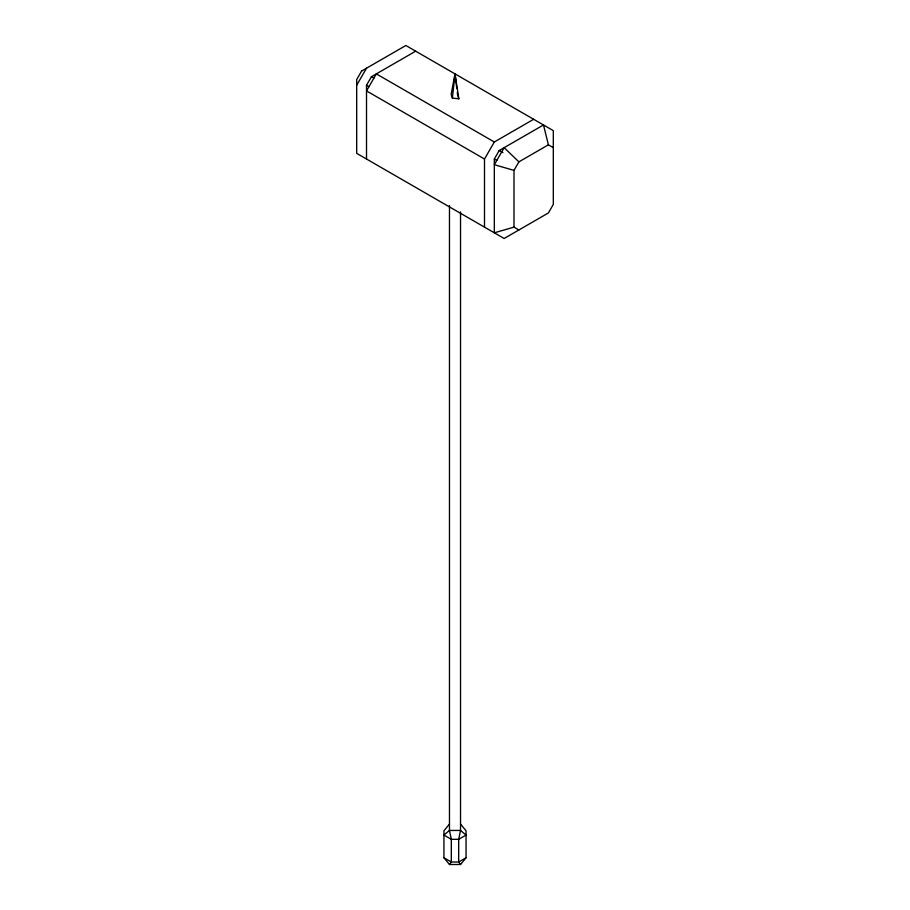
<?xml version="1.0" encoding="UTF-8"?>
<svg xmlns="http://www.w3.org/2000/svg" width="910" height="910" viewBox="0 0 910 910"><rect width="100%" height="100%" fill="white"/><g stroke="black" fill="none" stroke-linecap="round" stroke-linejoin="round"><path stroke-width="1.36" d="M452.384 98.098L455 73.881L458.845 98.803L452.384 98.098L451.155 94.367L455 73.881L456.797 88.452M356.686 85.233L366.514 68.204M366.514 159.023L366.514 85.233L371.428 76.713L415.677 51.176M484.495 227.136L484.495 159.023L494.323 141.994L533.647 119.29M518.905 229.98L513.991 227.136L494.323 232.812L494.323 159.023L499.237 150.503L543.486 124.966L548.4 144.826L553.314 147.67M513.991 227.136L513.991 170.375L518.905 161.855L548.4 144.826M449.472 824.062L443.943 830.796L443.943 857.755L449.472 864.5L451.314 862.02L451.314 839.316L449.472 830.443L449.472 205.489M449.472 864.5L460.528 864.5L466.057 857.755L466.057 830.796L460.528 824.062M466.057 857.755L458.685 862.02L451.314 862.02L443.943 857.755M513.991 170.375L494.323 164.699L504.151 147.67L518.905 161.855M494.323 141.994L376.353 73.881L366.514 90.909L484.495 159.023M371.428 76.713L373.896 78.135M499.237 150.503L502.923 152.641M366.514 85.233L368.971 86.655M494.323 159.023L496.78 160.444M460.528 864.5L458.685 862.02L458.685 839.316L460.528 830.443L460.528 211.882M458.026 96.324L458.845 98.803M457.286 92.422L457.616 95.072M361.6 71.048L356.686 79.557L356.686 153.346L504.151 238.488L548.4 212.951L553.314 204.431L553.314 130.642L405.849 45.5L361.6 71.048M449.472 830.443L443.943 835.05L451.314 839.316L458.685 839.316L466.057 835.05L460.528 830.443L449.472 830.443"/></g></svg>
